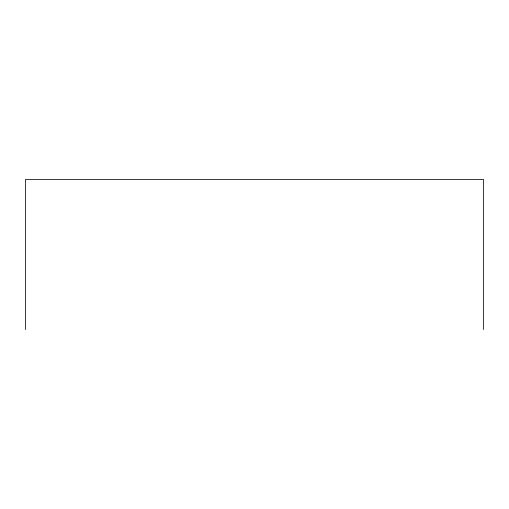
<?xml version="1.0" encoding="UTF-8"?>
<svg xmlns="http://www.w3.org/2000/svg" width="509" height="509" viewBox="0 0 509 509"><rect width="100%" height="100%" fill="white"/><g stroke="black" fill="none" stroke-linecap="round" stroke-linejoin="round"><path stroke-width="0.76" d="M483.55 329.558L483.55 179.442L25.45 179.442L25.45 329.558"/></g></svg>
